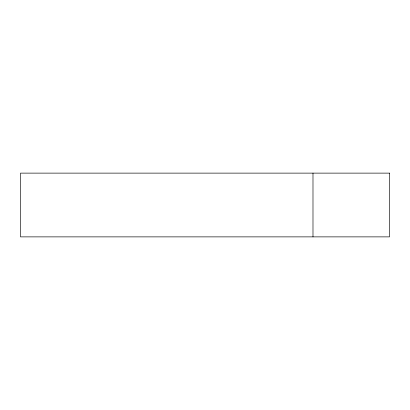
<?xml version="1.0" encoding="UTF-8"?>
<svg xmlns="http://www.w3.org/2000/svg" width="410" height="410" viewBox="0 0 410 410"><rect width="100%" height="100%" fill="white"/><g stroke="black" fill="none" stroke-linecap="round" stroke-linejoin="round"><path stroke-width="0.61" d="M312.989 173.123L312.989 236.877M389.5 173.123L20.5 173.123L20.5 236.877L389.5 236.877L389.5 173.123"/></g></svg>
